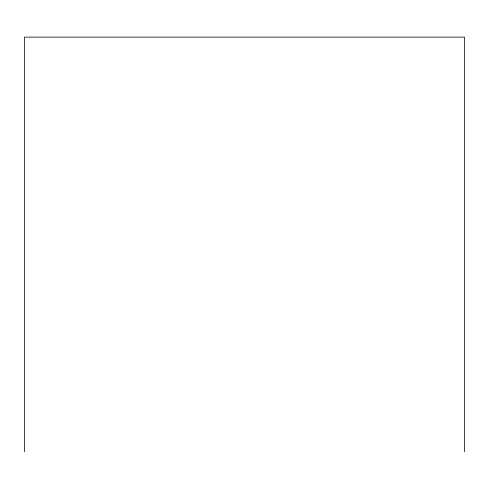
<?xml version="1.0" encoding="UTF-8"?>
<svg xmlns="http://www.w3.org/2000/svg" width="489" height="489" viewBox="0 0 489 489"><rect width="100%" height="100%" fill="white"/><g stroke="black" fill="none" stroke-linecap="round" stroke-linejoin="round"><path stroke-width="0.73" d="M464.55 451.867L464.55 37.133L24.45 37.133L24.45 451.867"/></g></svg>
